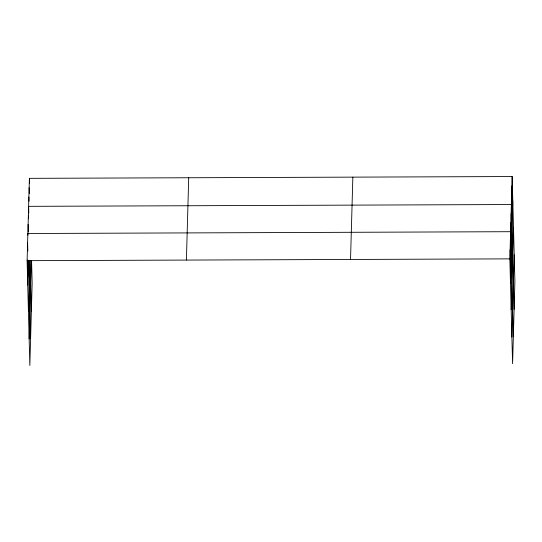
<?xml version="1.0" encoding="UTF-8"?>
<svg xmlns="http://www.w3.org/2000/svg" width="542" height="542" viewBox="0 0 542 542"><rect width="100%" height="100%" fill="white"/><g stroke="black" fill="none" stroke-linecap="round" stroke-linejoin="round"><path stroke-width="0.81" d="M31.572 260.749L32.154 283.134L29.844 365.457L27.1 260.675L29.41 178.345L512.156 176.543L514.9 281.325L512.59 363.655L509.846 258.866L512.156 176.543M27.737 285.072L28.435 260.37M28.435 311.596L29.871 260.553M29.146 338.933L31.355 260.492M186.407 260.079L188.718 177.749M350.538 259.462L352.849 177.139M510.483 283.27L512.793 200.94M511.174 309.794L513.491 227.464M511.892 337.124L514.202 254.801M27.1 260.675L509.846 258.866M511.892 185.872L512.536 210.269M511.634 195.201L512.271 219.598M514.114 309.319L511.37 204.53L28.624 206.339L28.801 213.067M511.113 213.589L511.756 237.985M510.862 222.647L511.499 247.044M513.349 336.487L510.605 231.698L27.866 233.507L27.906 235.187M510.354 240.756L510.991 265.153M510.097 249.815L510.733 274.211M29.41 178.345L29.546 183.392M29.153 187.674L29.309 193.562M28.889 197.003L28.997 201.211M30.047 260.573L31.368 311.122M28.374 215.391L28.462 218.758M28.116 224.449L28.319 232.023M28.57 260.39L30.609 338.289M27.608 242.559L27.832 250.973M28.069 260.228L28.245 266.962M27.574 260.031L27.994 276.013"/></g></svg>
